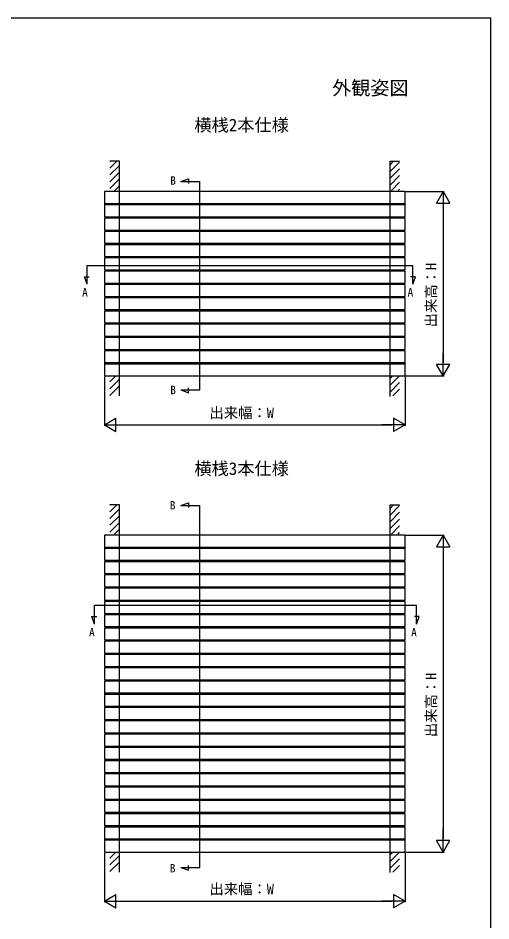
# Model space of a CAD drawing. Units: millimetres, scale not verified. Extents: x -875 to 875, y -1310 to 1300.
# Drawn here: x 380 to 875, y 294 to 1240 of the extents above; entities that cross this region are included whole.
import ezdxf
from ezdxf.enums import TextEntityAlignment as Align

# ---------------------------------------------------------------- set-up
doc = ezdxf.new("R2010")
doc.units = ezdxf.units.MM
doc.header["$LTSCALE"] = 4
for name, color, linetype in [('0-2_USER1', 3, 'Continuous'), ('0-4_YKK_12', 2, 'Continuous'), ('0-6_YKK_A1', 4, 'Continuous'), ('0-7_YKK_D', 6, 'Continuous'), ('0-8_YKK_ZWAK', 7, 'Continuous')]:
    doc.layers.add(name, color=color, linetype=linetype)
doc.styles.add('ＭＳ ゴシック', font='')
doc.styles.get('ＭＳ ゴシック').set_extended_font_data('MS Gothic')

msp = doc.modelspace()

# ---------------------------------------------------------------- linework, layer by layer
at = {"layer": '0-4_YKK_12'}
for p, q in [((550.118, 1068.716), (569.961, 1068.715)), ((569.954, 850.302), (569.961, 1068.715)), ((452.01, 980.849), (793, 980.851)), ((452.01, 961.006), (452.01, 980.849)), ((793, 961.009), (793, 980.851)), ((449.116, 968.956), (454.175, 968.956)), ((452.01, 961.006), (449.116, 968.956)), ((558.061, 847.409), (558.061, 852.467)), ((550.112, 850.302), (569.954, 850.302)), ((550.112, 850.302), (558.061, 847.409)), ((550.112, 729.286), (569.954, 729.285)), ((569.946, 349.979), (569.954, 729.285)), ((459.829, 624.793), (797.053, 624.791)), ((459.829, 604.951), (459.829, 624.793)), ((797.054, 604.953), (797.053, 624.796)), ((456.936, 612.901), (461.994, 612.901)), ((459.829, 604.951), (456.936, 612.901)), ((558.054, 347.086), (558.055, 352.144)), ((550.105, 349.979), (569.947, 349.979)), ((550.105, 349.979), (558.054, 347.086))]:
    msp.add_line(p, q, dxfattribs=at)
for points in [[(550.118, 1068.716), (558.068, 1071.609), (558.068, 1066.551)], [(793, 961.009), (795.894, 968.959), (790.835, 968.959)], [(550.112, 729.286), (558.061, 732.179), (558.061, 727.12)], [(797.054, 604.954), (799.947, 612.903), (794.888, 612.903)]]:
    msp.add_lwpolyline(points, dxfattribs=at)
at = {"layer": '0-6_YKK_A1'}
for p, q in [((485.75, 1090), (475.75, 1090)), ((475.75, 1082.635), (483.115, 1090)), ((475.75, 1089.706), (476.044, 1090)), ((485.75, 1058.1), (485.75, 1090)), ((769.25, 1090), (779.25, 1090)), ((769.25, 1086.221), (773.029, 1090)), ((769.25, 865), (769.25, 1090)), ((769.25, 1079.15), (779.25, 1089.15)), ((475.75, 1075.564), (485.75, 1085.564)), ((769.25, 1072.079), (779.25, 1082.079)), ((475.75, 1068.493), (485.75, 1078.493)), ((475.75, 1061.422), (485.75, 1071.422)), ((769.25, 1065.008), (779.25, 1075.008)), ((480.499, 1059.099), (485.75, 1064.351)), ((770.662, 1059.349), (779.25, 1067.937)), ((777.733, 1059.349), (779.25, 1060.866)), ((785, 1058.1), (470, 1058.1)), ((470, 1058.1), (470, 1045.7)), ((769.25, 1057.937), (770, 1058.687)), ((785, 1044.2), (470, 1044.2)), ((470, 1044.2), (470, 1031.8)), ((470.25, 1045.7), (470.25, 1044.438)), ((470.5, 1044.33), (470.345, 1044.338)), ((470.5, 1044.33), (470.5, 1045.7)), ((477.25, 1044.35), (470.5, 1044.35)), ((477.25, 1044.2), (477.25, 1045.7)), ((482.75, 1044.2), (482.75, 1045.7)), ((575.75, 1044.35), (482.75, 1044.35)), ((575.75, 1044.2), (575.75, 1045.7)), ((581.25, 1044.35), (575.75, 1044.35)), ((581.25, 1044.2), (581.25, 1045.7)), ((673.75, 1044.35), (581.25, 1044.35)), ((673.75, 1044.2), (673.75, 1045.7)), ((679.25, 1044.2), (679.25, 1045.7)), ((772.25, 1044.35), (679.25, 1044.35)), ((772.25, 1044.2), (772.25, 1045.7)), ((777.75, 1044.2), (777.75, 1045.7)), ((784.5, 1044.35), (777.75, 1044.35)), ((784.5, 1044.33), (784.5, 1045.7)), ((784.5, 1044.33), (784.655, 1044.338)), ((784.75, 1045.7), (784.75, 1044.438)), ((477.25, 1030.3), (477.25, 1031.8)), ((482.75, 1030.3), (482.75, 1031.8)), ((575.75, 1030.3), (575.75, 1031.8)), ((581.25, 1030.3), (581.25, 1031.8)), ((673.75, 1030.3), (673.75, 1031.8)), ((679.25, 1030.3), (679.25, 1031.8)), ((772.25, 1030.3), (772.25, 1031.8)), ((777.75, 1030.3), (777.75, 1031.8)), ((785, 1030.3), (470, 1030.3)), ((470, 1030.3), (470, 1017.9)), ((785, 1016.4), (470, 1016.4)), ((470, 1016.4), (470, 1004)), ((477.25, 1016.4), (477.25, 1017.9)), ((482.75, 1016.4), (482.75, 1017.9)), ((575.75, 1016.4), (575.75, 1017.9)), ((581.25, 1016.4), (581.25, 1017.9)), ((673.75, 1016.4), (673.75, 1017.9)), ((679.25, 1016.4), (679.25, 1017.9)), ((772.25, 1016.4), (772.25, 1017.9)), ((777.75, 1016.4), (777.75, 1017.9)), ((477.25, 1002.5), (477.25, 1004)), ((482.75, 1002.5), (482.75, 1004)), ((575.75, 1002.5), (575.75, 1004)), ((581.25, 1002.5), (581.25, 1004)), ((673.75, 1002.5), (673.75, 1004)), ((679.25, 1002.5), (679.25, 1004)), ((772.25, 1002.5), (772.25, 1004)), ((777.75, 1002.5), (777.75, 1004)), ((785, 1002.5), (470, 1002.5)), ((470, 1002.5), (470, 990.1)), ((785, 988.6), (470, 988.6)), ((470, 988.6), (470, 976.2)), ((477.25, 988.6), (477.25, 990.1)), ((482.75, 988.6), (482.75, 990.1)), ((575.75, 988.6), (575.75, 990.1)), ((581.25, 988.6), (581.25, 990.1)), ((673.75, 988.6), (673.75, 990.1)), ((679.25, 988.6), (679.25, 990.1)), ((772.25, 988.6), (772.25, 990.1)), ((777.75, 988.6), (777.75, 990.1)), ((785, 974.7), (470, 974.7)), ((470, 974.7), (470, 962.3)), ((477.25, 974.7), (477.25, 976.2)), ((482.75, 974.7), (482.75, 976.2)), ((575.75, 974.7), (575.75, 976.2)), ((581.25, 974.7), (581.25, 976.2)), ((673.75, 974.7), (673.75, 976.2)), ((679.25, 974.7), (679.25, 976.2)), ((772.25, 974.7), (772.25, 976.2)), ((777.75, 974.7), (777.75, 976.2)), ((785, 960.8), (470, 960.8)), ((470, 960.8), (470, 948.4)), ((477.25, 960.8), (477.25, 962.3)), ((482.75, 960.8), (482.75, 962.3)), ((575.75, 960.8), (575.75, 962.3)), ((581.25, 960.8), (581.25, 962.3)), ((673.75, 960.8), (673.75, 962.3)), ((679.25, 960.8), (679.25, 962.3)), ((772.25, 960.8), (772.25, 962.3)), ((777.75, 960.8), (777.75, 962.3)), ((785, 946.9), (470, 946.9)), ((470, 946.9), (470, 934.5)), ((477.25, 946.9), (477.25, 948.4)), ((482.75, 946.9), (482.75, 948.4)), ((575.75, 946.9), (575.75, 948.4)), ((581.25, 946.9), (581.25, 948.4)), ((673.75, 946.9), (673.75, 948.4)), ((679.25, 946.9), (679.25, 948.4)), ((772.25, 946.9), (772.25, 948.4)), ((777.75, 946.9), (777.75, 948.4)), ((785, 933), (470, 933)), ((470, 933), (470, 920.6)), ((477.25, 933), (477.25, 934.5)), ((482.75, 933), (482.75, 934.5)), ((575.75, 933), (575.75, 934.5)), ((581.25, 933), (581.25, 934.5)), ((673.75, 933), (673.75, 934.5)), ((679.25, 933), (679.25, 934.5)), ((772.25, 933), (772.25, 934.5)), ((777.75, 933), (777.75, 934.5)), ((785, 919.1), (470, 919.1)), ((470, 919.1), (470, 906.7)), ((477.25, 919.1), (477.25, 920.6)), ((482.75, 919.1), (482.75, 920.6)), ((575.75, 919.1), (575.75, 920.6)), ((581.25, 919.1), (581.25, 920.6)), ((673.75, 919.1), (673.75, 920.6)), ((679.25, 919.1), (679.25, 920.6)), ((772.25, 919.1), (772.25, 920.6)), ((777.75, 919.1), (777.75, 920.6)), ((785, 905.2), (470, 905.2)), ((470, 905.2), (470, 892.8)), ((477.25, 905.2), (477.25, 906.7)), ((482.75, 905.2), (482.75, 906.7)), ((575.75, 905.2), (575.75, 906.7)), ((581.25, 905.2), (581.25, 906.7)), ((673.75, 905.2), (673.75, 906.7)), ((679.25, 905.2), (679.25, 906.7)), ((772.25, 905.2), (772.25, 906.7)), ((777.75, 905.2), (777.75, 906.7)), ((785, 891.3), (470, 891.3)), ((470, 891.3), (470, 878.9)), ((477.25, 891.3), (477.25, 892.8)), ((482.75, 891.3), (482.75, 892.8)), ((575.75, 891.3), (575.75, 892.8)), ((581.25, 891.3), (581.25, 892.8)), ((673.75, 891.3), (673.75, 892.8)), ((679.25, 891.3), (679.25, 892.8)), ((772.25, 891.3), (772.25, 892.8)), ((777.75, 891.3), (777.75, 892.8)), ((785, 877.4), (470, 877.4)), ((470, 877.4), (470, 865)), ((470.25, 878.662), (470.25, 877.4)), ((470.5, 878.77), (470.345, 878.761)), ((470.5, 877.4), (470.5, 878.77)), ((470.5, 878.75), (477.25, 878.75)), ((477.25, 877.4), (477.25, 878.9)), ((482.75, 877.4), (482.75, 878.9)), ((482.75, 878.75), (575.75, 878.75)), ((575.75, 877.4), (575.75, 878.9)), ((575.75, 878.75), (581.25, 878.75)), ((581.25, 877.4), (581.25, 878.9)), ((581.25, 878.75), (673.75, 878.75)), ((673.75, 877.4), (673.75, 878.9)), ((679.25, 877.4), (679.25, 878.9)), ((679.25, 878.75), (772.25, 878.75)), ((772.25, 877.4), (772.25, 878.9)), ((777.75, 877.4), (777.75, 878.9)), ((777.75, 878.75), (784.5, 878.75)), ((784.5, 878.77), (784.655, 878.761)), ((784.5, 877.4), (784.5, 878.77)), ((784.75, 878.662), (784.75, 877.4)), ((475.75, 858.698), (482.052, 865)), ((475.75, 851.627), (485.75, 861.627)), ((769.25, 843.59), (769.25, 865)), ((769.25, 855.213), (778.787, 864.75)), ((769.25, 862.284), (771.716, 864.75)), ((475.75, 844.555), (485.75, 854.555)), ((769.25, 848.142), (779.25, 858.142)), ((772.179, 844), (779.25, 851.071)), ((485.75, 730), (475.75, 730)), ((475.75, 722.635), (483.115, 730)), ((475.75, 729.706), (476.044, 730)), ((485.75, 698.1), (485.75, 730)), ((769.25, 730), (779.25, 730)), ((769.25, 726.221), (773.029, 730)), ((769.25, 366), (769.25, 730)), ((769.25, 719.15), (779.25, 729.15)), ((475.75, 715.564), (485.75, 725.564)), ((769.25, 712.079), (779.25, 722.079)), ((475.75, 708.493), (485.75, 718.493)), ((475.75, 701.422), (485.75, 711.422)), ((769.25, 705.008), (779.25, 715.008)), ((480.499, 699.099), (485.75, 704.351)), ((770.662, 699.349), (779.25, 707.937)), ((777.733, 699.349), (779.25, 700.866)), ((785, 698.1), (470, 698.1)), ((470, 698.1), (470, 685.7)), ((769.25, 697.937), (770, 698.687)), ((785, 684.2), (470, 684.2)), ((470, 684.2), (470, 671.8)), ((470.25, 685.7), (470.25, 684.438)), ((470.5, 684.33), (470.345, 684.338)), ((470.5, 684.33), (470.5, 685.7)), ((477.25, 684.35), (470.5, 684.35)), ((477.25, 684.2), (477.25, 685.7)), ((482.75, 684.2), (482.75, 685.7)), ((575.75, 684.35), (482.75, 684.35)), ((575.75, 684.2), (575.75, 685.7)), ((581.25, 684.35), (575.75, 684.35)), ((581.25, 684.2), (581.25, 685.7)), ((673.75, 684.35), (581.25, 684.35)), ((673.75, 684.2), (673.75, 685.7)), ((679.25, 684.2), (679.25, 685.7)), ((772.25, 684.35), (679.25, 684.35)), ((772.25, 684.2), (772.25, 685.7)), ((777.75, 684.2), (777.75, 685.7)), ((784.5, 684.35), (777.75, 684.35)), ((784.5, 684.33), (784.5, 685.7)), ((784.5, 684.33), (784.655, 684.338)), ((784.75, 685.7), (784.75, 684.438)), ((477.25, 670.3), (477.25, 671.8)), ((482.75, 670.3), (482.75, 671.8)), ((575.75, 670.3), (575.75, 671.8)), ((581.25, 670.3), (581.25, 671.8)), ((673.75, 670.3), (673.75, 671.8)), ((679.25, 670.3), (679.25, 671.8)), ((772.25, 670.3), (772.25, 671.8)), ((777.75, 670.3), (777.75, 671.8)), ((785, 670.3), (470, 670.3)), ((470, 670.3), (470, 657.9)), ((785, 656.4), (470, 656.4)), ((470, 656.4), (470, 644)), ((477.25, 656.4), (477.25, 657.9)), ((482.75, 656.4), (482.75, 657.9)), ((575.75, 656.4), (575.75, 657.9)), ((581.25, 656.4), (581.25, 657.9)), ((673.75, 656.4), (673.75, 657.9)), ((679.25, 656.4), (679.25, 657.9)), ((772.25, 656.4), (772.25, 657.9)), ((777.75, 656.4), (777.75, 657.9)), ((477.25, 642.5), (477.25, 644)), ((482.75, 642.5), (482.75, 644)), ((575.75, 642.5), (575.75, 644)), ((581.25, 642.5), (581.25, 644)), ((673.75, 642.5), (673.75, 644)), ((679.25, 642.5), (679.25, 644)), ((772.25, 642.5), (772.25, 644)), ((777.75, 642.5), (777.75, 644)), ((785, 642.5), (470, 642.5)), ((470, 642.5), (470, 630.1)), ((785, 628.6), (470, 628.6)), ((470, 628.6), (470, 616.2)), ((477.25, 628.6), (477.25, 630.1)), ((482.75, 628.6), (482.75, 630.1)), ((575.75, 628.6), (575.75, 630.1)), ((581.25, 628.6), (581.25, 630.1)), ((673.75, 628.6), (673.75, 630.1)), ((679.25, 628.6), (679.25, 630.1)), ((772.25, 628.6), (772.25, 630.1)), ((777.75, 628.6), (777.75, 630.1)), ((477.25, 614.7), (477.25, 616.2)), ((482.75, 614.7), (482.75, 616.2)), ((575.75, 614.7), (575.75, 616.2)), ((581.25, 614.7), (581.25, 616.2)), ((673.75, 614.7), (673.75, 616.2)), ((679.25, 614.7), (679.25, 616.2)), ((772.25, 614.7), (772.25, 616.2)), ((777.75, 614.7), (777.75, 616.2)), ((785, 614.7), (470, 614.7)), ((470, 614.7), (470, 602.3)), ((785, 600.8), (470, 600.8)), ((470, 600.8), (470, 588.4)), ((477.25, 600.8), (477.25, 602.3)), ((482.75, 600.8), (482.75, 602.3)), ((575.75, 600.8), (575.75, 602.3)), ((581.25, 600.8), (581.25, 602.3)), ((673.75, 600.8), (673.75, 602.3)), ((679.25, 600.8), (679.25, 602.3)), ((772.25, 600.8), (772.25, 602.3)), ((777.75, 600.8), (777.75, 602.3)), ((785, 586.9), (470, 586.9)), ((470, 586.9), (470, 574.5)), ((477.25, 586.9), (477.25, 588.4)), ((482.75, 586.9), (482.75, 588.4)), ((575.75, 586.9), (575.75, 588.4)), ((581.25, 586.9), (581.25, 588.4)), ((673.75, 586.9), (673.75, 588.4)), ((679.25, 586.9), (679.25, 588.4)), ((772.25, 586.9), (772.25, 588.4)), ((777.75, 586.9), (777.75, 588.4)), ((785, 573), (470, 573)), ((470, 573), (470, 560.6)), ((477.25, 573), (477.25, 574.5)), ((482.75, 573), (482.75, 574.5)), ((575.75, 573), (575.75, 574.5)), ((581.25, 573), (581.25, 574.5)), ((673.75, 573), (673.75, 574.5)), ((679.25, 573), (679.25, 574.5)), ((772.25, 573), (772.25, 574.5)), ((777.75, 573), (777.75, 574.5)), ((785, 559.1), (470, 559.1)), ((470, 559.1), (470, 546.7)), ((477.25, 559.1), (477.25, 560.6)), ((482.75, 559.1), (482.75, 560.6)), ((575.75, 559.1), (575.75, 560.6)), ((581.25, 559.1), (581.25, 560.6)), ((673.75, 559.1), (673.75, 560.6)), ((679.25, 559.1), (679.25, 560.6)), ((772.25, 559.1), (772.25, 560.6)), ((777.75, 559.1), (777.75, 560.6)), ((785, 545.2), (470, 545.2)), ((470, 545.2), (470, 532.8)), ((477.25, 545.2), (477.25, 546.7)), ((482.75, 545.2), (482.75, 546.7)), ((575.75, 545.2), (575.75, 546.7)), ((581.25, 545.2), (581.25, 546.7)), ((673.75, 545.2), (673.75, 546.7)), ((679.25, 545.2), (679.25, 546.7)), ((772.25, 545.2), (772.25, 546.7)), ((777.75, 545.2), (777.75, 546.7)), ((785, 531.3), (470, 531.3)), ((470, 531.3), (470, 518.9)), ((470.25, 532.8), (470.25, 531.3)), ((470.5, 531.3), (470.5, 532.8)), ((477.25, 531.3), (477.25, 532.8)), ((482.75, 531.3), (482.75, 532.8)), ((575.75, 531.3), (575.75, 532.8)), ((581.25, 531.3), (581.25, 532.8)), ((673.75, 531.3), (673.75, 532.8)), ((679.25, 531.3), (679.25, 532.8)), ((772.25, 531.3), (772.25, 532.8)), ((777.75, 531.3), (777.75, 532.8)), ((784.5, 531.3), (784.5, 532.8)), ((784.75, 532.8), (784.75, 531.3)), ((785, 517.4), (470, 517.4)), ((470, 517.4), (470, 505)), ((477.25, 517.4), (477.25, 518.9)), ((482.75, 517.4), (482.75, 518.9)), ((575.75, 517.4), (575.75, 518.9)), ((581.25, 517.4), (581.25, 518.9)), ((673.75, 517.4), (673.75, 518.9)), ((679.25, 517.4), (679.25, 518.9)), ((772.25, 517.4), (772.25, 518.9)), ((777.75, 517.4), (777.75, 518.9)), ((785, 503.5), (470, 503.5)), ((470, 503.5), (470, 491.1)), ((477.25, 503.5), (477.25, 505)), ((482.75, 503.5), (482.75, 505)), ((575.75, 503.5), (575.75, 505)), ((581.25, 503.5), (581.25, 505)), ((673.75, 503.5), (673.75, 505)), ((679.25, 503.5), (679.25, 505)), ((772.25, 503.5), (772.25, 505)), ((777.75, 503.5), (777.75, 505)), ((785, 489.6), (470, 489.6)), ((470, 489.6), (470, 477.2)), ((477.25, 489.6), (477.25, 491.1)), ((482.75, 489.6), (482.75, 491.1)), ((575.75, 489.6), (575.75, 491.1)), ((581.25, 489.6), (581.25, 491.1)), ((673.75, 489.6), (673.75, 491.1)), ((679.25, 489.6), (679.25, 491.1)), ((772.25, 489.6), (772.25, 491.1)), ((777.75, 489.6), (777.75, 491.1)), ((785, 475.7), (470, 475.7)), ((470, 475.7), (470, 463.3)), ((477.25, 475.7), (477.25, 477.2)), ((482.75, 475.7), (482.75, 477.2)), ((575.75, 475.7), (575.75, 477.2)), ((581.25, 475.7), (581.25, 477.2)), ((673.75, 475.7), (673.75, 477.2)), ((679.25, 475.7), (679.25, 477.2)), ((772.25, 475.7), (772.25, 477.2)), ((777.75, 475.7), (777.75, 477.2)), ((785, 461.8), (470, 461.8)), ((470, 461.8), (470, 449.4)), ((477.25, 461.8), (477.25, 463.3)), ((482.75, 461.8), (482.75, 463.3)), ((575.75, 461.8), (575.75, 463.3)), ((581.25, 461.8), (581.25, 463.3)), ((673.75, 461.8), (673.75, 463.3)), ((679.25, 461.8), (679.25, 463.3)), ((772.25, 461.8), (772.25, 463.3)), ((777.75, 461.8), (777.75, 463.3)), ((785, 447.9), (470, 447.9)), ((470, 447.9), (470, 435.5)), ((477.25, 447.9), (477.25, 449.4)), ((482.75, 447.9), (482.75, 449.4)), ((575.75, 447.9), (575.75, 449.4)), ((581.25, 447.9), (581.25, 449.4)), ((673.75, 447.9), (673.75, 449.4)), ((679.25, 447.9), (679.25, 449.4)), ((772.25, 447.9), (772.25, 449.4)), ((777.75, 447.9), (777.75, 449.4)), ((477.25, 434), (477.25, 435.5)), ((482.75, 434), (482.75, 435.5)), ((575.75, 434), (575.75, 435.5)), ((581.25, 434), (581.25, 435.5)), ((673.75, 434), (673.75, 435.5)), ((679.25, 434), (679.25, 435.5)), ((772.25, 434), (772.25, 435.5)), ((777.75, 434), (777.75, 435.5)), ((785, 434), (470, 434)), ((470, 434), (470, 421.6)), ((785, 420.1), (470, 420.1)), ((470, 420.1), (470, 407.7)), ((477.25, 420.1), (477.25, 421.6)), ((482.75, 420.1), (482.75, 421.6)), ((575.75, 420.1), (575.75, 421.6)), ((581.25, 420.1), (581.25, 421.6)), ((673.75, 420.1), (673.75, 421.6)), ((679.25, 420.1), (679.25, 421.6)), ((772.25, 420.1), (772.25, 421.6)), ((777.75, 420.1), (777.75, 421.6)), ((477.25, 406.2), (477.25, 407.7)), ((482.75, 406.2), (482.75, 407.7)), ((575.75, 406.2), (575.75, 407.7)), ((581.25, 406.2), (581.25, 407.7)), ((673.75, 406.2), (673.75, 407.7)), ((679.25, 406.2), (679.25, 407.7)), ((772.25, 406.2), (772.25, 407.7)), ((777.75, 406.2), (777.75, 407.7)), ((785, 406.2), (470, 406.2)), ((470, 406.2), (470, 393.8)), ((785, 392.3), (470, 392.3)), ((470, 392.3), (470, 379.9)), ((477.25, 392.3), (477.25, 393.8)), ((482.75, 392.3), (482.75, 393.8)), ((575.75, 392.3), (575.75, 393.8)), ((581.25, 392.3), (581.25, 393.8)), ((673.75, 392.3), (673.75, 393.8)), ((679.25, 392.3), (679.25, 393.8)), ((772.25, 392.3), (772.25, 393.8)), ((777.75, 392.3), (777.75, 393.8)), ((470.25, 379.662), (470.25, 378.4)), ((470.5, 379.77), (470.345, 379.761)), ((470.5, 378.4), (470.5, 379.77)), ((470.5, 379.75), (477.25, 379.75)), ((477.25, 378.4), (477.25, 379.9)), ((482.75, 378.4), (482.75, 379.9)), ((482.75, 379.75), (575.75, 379.75)), ((575.75, 378.4), (575.75, 379.9)), ((575.75, 379.75), (581.25, 379.75)), ((581.25, 378.4), (581.25, 379.9)), ((581.25, 379.75), (673.75, 379.75)), ((673.75, 378.4), (673.75, 379.9)), ((679.25, 378.4), (679.25, 379.9)), ((679.25, 379.75), (772.25, 379.75)), ((772.25, 378.4), (772.25, 379.9)), ((777.75, 378.4), (777.75, 379.9)), ((777.75, 379.75), (784.5, 379.75)), ((784.5, 379.77), (784.655, 379.761)), ((784.5, 378.4), (784.5, 379.77)), ((784.75, 379.662), (784.75, 378.4)), ((785, 378.4), (470, 378.4)), ((470, 378.4), (470, 366)), ((475.75, 359.698), (482.052, 366)), ((475.75, 352.627), (485.75, 362.627)), ((769.25, 344.59), (769.25, 366)), ((769.25, 356.213), (778.787, 365.75)), ((769.25, 363.284), (771.716, 365.75)), ((475.75, 345.555), (485.75, 355.555)), ((769.25, 349.142), (779.25, 359.142)), ((772.179, 345), (779.25, 352.071))]:
    msp.add_line(p, q, dxfattribs=at)
for points in [[(470, 1045.7), (785, 1045.7), (785, 1058.1)], [(485.75, 844.104), (485.75, 865), (485.75, 1058.1)], [(470, 1031.8), (785, 1031.8), (785, 1044.2)], [(470, 1017.9), (785, 1017.9), (785, 1030.3)], [(470, 1004), (785, 1004), (785, 1016.4)], [(470, 990.1), (785, 990.1), (785, 1002.5)], [(470, 976.2), (785, 976.2), (785, 988.6)], [(470, 962.3), (785, 962.3), (785, 974.7)], [(470, 948.4), (785, 948.4), (785, 960.8)], [(470, 934.5), (785, 934.5), (785, 946.9)], [(470, 920.6), (785, 920.6), (785, 933)], [(470, 906.7), (785, 906.7), (785, 919.1)], [(470, 892.8), (785, 892.8), (785, 905.2)], [(470, 878.9), (785, 878.9), (785, 891.3)], [(470, 865), (785, 865), (785, 877.4)], [(470, 685.7), (785, 685.7), (785, 698.1)], [(485.75, 345.104), (485.75, 366), (485.75, 698.1)], [(470, 671.8), (785, 671.8), (785, 684.2)], [(470, 657.9), (785, 657.9), (785, 670.3)], [(470, 644), (785, 644), (785, 656.4)], [(470, 630.1), (785, 630.1), (785, 642.5)], [(470, 616.2), (785, 616.2), (785, 628.6)], [(470, 602.3), (785, 602.3), (785, 614.7)], [(470, 588.4), (785, 588.4), (785, 600.8)], [(470, 574.5), (785, 574.5), (785, 586.9)], [(470, 560.6), (785, 560.6), (785, 573)], [(470, 546.7), (785, 546.7), (785, 559.1)], [(470, 532.8), (785, 532.8), (785, 545.2)], [(470, 518.9), (785, 518.9), (785, 531.3)], [(470, 505), (785, 505), (785, 517.4)], [(470, 491.1), (785, 491.1), (785, 503.5)], [(470, 477.2), (785, 477.2), (785, 489.6)], [(470, 463.3), (785, 463.3), (785, 475.7)], [(470, 449.4), (785, 449.4), (785, 461.8)], [(470, 435.5), (785, 435.5), (785, 447.9)], [(470, 421.6), (785, 421.6), (785, 434)], [(470, 407.7), (785, 407.7), (785, 420.1)], [(470, 393.8), (785, 393.8), (785, 406.2)], [(470, 379.9), (785, 379.9), (785, 392.3)], [(470, 366), (785, 366), (785, 378.4)]]:
    msp.add_lwpolyline(points, dxfattribs=at)
for centre, start, end in [((470.35, 1044.438), 180, 267), ((784.65, 1044.438), 273, 0), ((470.35, 878.662), 93, 180), ((784.65, 878.662), 0, 87), ((470.35, 684.438), 180, 267), ((784.65, 684.438), 273, 0), ((470.35, 379.662), 93, 180), ((784.65, 379.662), 0, 87)]:
    msp.add_arc(centre, 0.1, start, end, dxfattribs=at)
at = {"layer": '0-7_YKK_D'}
for p, q in [((786, 1058.1), (826, 1058.1)), ((825, 1058.1), (818, 1045.975)), ((825, 1058.1), (832, 1045.975)), ((825, 1058.1), (825, 1033.851)), ((818, 1045.975), (832, 1045.975)), ((825, 1044.1), (825, 879)), ((825, 865), (825, 889.248)), ((825, 865), (818, 877.124)), ((832, 877.124), (818, 877.124)), ((825, 865), (832, 877.124)), ((470, 864), (470, 812.59)), ((785, 864), (785, 812.59)), ((786, 865), (826, 865)), ((470, 813.59), (482.124, 820.59)), ((482.124, 806.59), (482.124, 820.59)), ((785, 813.59), (772.876, 820.59)), ((772.876, 820.59), (772.876, 806.59)), ((470, 813.59), (482.124, 806.59)), ((470, 813.59), (494.249, 813.59)), ((484, 813.59), (771, 813.59)), ((785, 813.59), (760.751, 813.59)), ((785, 813.59), (772.876, 806.59)), ((786, 698.1), (826, 698.1)), ((825, 698.1), (818, 685.975)), ((825, 698.1), (832, 685.975)), ((825, 698.1), (825, 673.851)), ((818, 685.975), (832, 685.975)), ((825, 684.1), (825, 380)), ((825, 366), (825, 390.248)), ((825, 366), (818, 378.124)), ((832, 378.124), (818, 378.124)), ((825, 366), (832, 378.124)), ((470, 365), (470, 313.59)), ((785, 365), (785, 313.59)), ((786, 366), (826, 366)), ((470, 314.59), (482.124, 321.59)), ((470, 314.59), (482.124, 307.59)), ((470, 314.59), (494.249, 314.59)), ((482.124, 307.59), (482.124, 321.59)), ((484, 314.59), (771, 314.59)), ((785, 314.59), (760.751, 314.59)), ((785, 314.59), (772.876, 321.59)), ((772.876, 321.59), (772.876, 307.59)), ((785, 314.59), (772.876, 307.59))]:
    msp.add_line(p, q, dxfattribs=at)
at = {"layer": '0-8_YKK_ZWAK'}
msp.add_line((875, 1240), (-875, 1240), dxfattribs=at)
msp.add_lwpolyline([(-875, -1310), (875, -1310), (875, 1240)], dxfattribs=at)

# ---------------------------------------------------------------- texts
at = {"layer": '0-2_USER1', "style": 'ＭＳ ゴシック'}
for s, height, p in [('外観姿図', 14.66, (708.636, 1155)), ('横桟2本仕様', 13.2, (564.284, 1117.352)), ('A', 8.798, (446.658, 945.527)), ('A', 8.798, (787.648, 945.529)), ('横桟3本仕様', 13.2, (564.284, 757.352)), ('A', 8.798, (453.921, 589.349)), ('A', 8.798, (791.382, 589.351))]:
    msp.add_text(s, height=height, dxfattribs=at).set_placement(p, align=Align.BOTTOM_LEFT)
for p in [(539.05, 1062.721), (539.043, 843.243), (538.509, 722.452), (538.502, 342.095)]:
    msp.add_text('B', height=8.798, rotation=359.997, dxfattribs=at).set_placement(p, align=Align.BOTTOM_LEFT)
at = {"layer": '0-7_YKK_D', "style": 'ＭＳ ゴシック'}
for p in [(821.04, 915.953), (821.04, 486.453)]:
    msp.add_text('出来高：H', height=11, rotation=90, dxfattribs=at).set_placement(p, align=Align.BOTTOM_LEFT)
for p in [(580.114, 817.55), (580.114, 318.55)]:
    msp.add_text('出来幅：W', height=11, dxfattribs=at).set_placement(p, align=Align.BOTTOM_LEFT)

doc.saveas('drawing.dxf')
